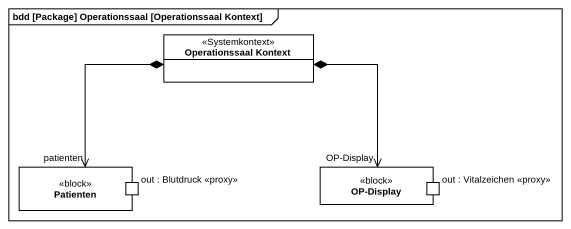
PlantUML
@startuml
mainframe bdd [Package] Operationssaal [Operationssaal Kontext]
allowmixing
hide circle
hide empty members
class "Operationssaal Kontext" as Operationssaal_Kontext <<Systemkontext>>
rectangle Patienten <<block>> {
  port "out : Blutdruck <<proxy>>" as out_Blutdruck_proxy
}
rectangle "OP-Display" as OP_Display <<block>> {
  port "out : Vitalzeichen <<proxy>>" as out_Vitalzeichen_proxy
}
Operationssaal_Kontext *--> "patienten" Patienten
Operationssaal_Kontext *--> "OP-Display" OP_Display
@enduml
